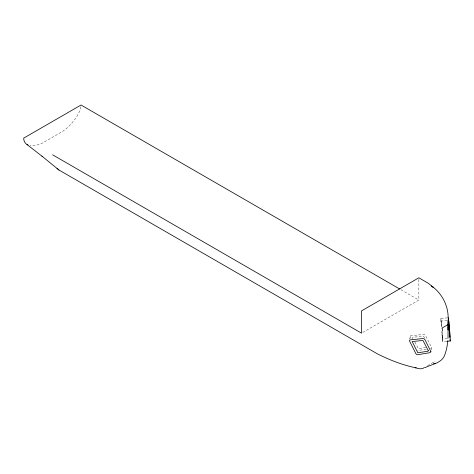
<?xml version="1.0" encoding="UTF-8"?>
<svg xmlns="http://www.w3.org/2000/svg" width="474" height="474" viewBox="0 0 474 474"><rect width="100%" height="100%" fill="white"/><g stroke="black" fill="none" stroke-linecap="round" stroke-linejoin="round"><path stroke-width="0.36" stroke-dasharray="2.37 1.78" d="M431.216 349.871L431.405 347.246L425.427 335.402L424.633 334.668L423.495 334.443L410.632 335.788L410.051 336.386L409.678 339.129M410.051 336.386L411.1 338.863M424.574 338.015L423.815 336.57L423.134 336.232L413.174 337.221L412.759 337.844M447.343 338.703L442.586 339.034L442.189 332.108M446.887 341.316L442.811 341.6L442.254 331.8M447.598 317.87L440.808 318.35L441.407 328.618M447.16 320.631L441.045 321.058L441.057 321.502M412.522 338.928L412.712 337.559M80.9 106.846L79.822 110.88L76.296 117.558L70.816 124.372L66.342 128.661L62.438 131.511L42.299 143.142L36.089 145.352L30.075 145.589M431.494 347.815L430.611 348.544M362.782 332.416L418.844 300.054L418.844 279.37M427.572 365.679L435.108 361.324M425.735 347.596L418.37 348.639L414.72 341.76M426.304 349.261L417.659 350.529M440.808 318.35L441.987 327.368M400.897 289.691L418.844 300.054M442.586 339.034L441.851 334.514M442.811 341.6L441.578 331.504M441.057 321.064L441.833 326.361"/><path stroke-width="0.71" d="M448.214 321.331L448.185 329.975L448.185 319.648L448.001 338.24M448.185 329.975L448.286 327.22M447.563 341.262L450.3 340.948L449.281 324.228L448.291 317.835L448.392 320.151M447.817 340.658C447.296 346.127 446.253 351.625 444.014 356.673C440.364 363.445 431.435 364.382 425.077 367.658M450.282 341.073L450.027 339.692M448.155 318.007C448.274 305.386 441.845 293.335 431.624 285.994L433.254 287.345L428.478 283.363L418.844 277.8L361.508 310.903L361.508 333.157L52.608 154.814M424.431 367.492C421.676 369.91 418.175 368.499 415.129 367.617L416.125 367.865C402.657 365.152 389.782 360.021 377.517 353.93L58.983 170.024L41.931 156.118M435.322 363.576L434.03 363.499L433.272 362.877M399.618 288.95L81.036 105.021L23.7 138.124C23.617 140.985 25.169 143.983 27.972 144.973M27.024 144.54L42.447 156.544M58.983 170.024L57.052 168.43L57.348 168.685M449.536 335.622L449.79 337.044M448.647 321.307L448.878 322.723M449.216 324.856L450.01 337.328M448.173 327.919A4.017 2.323 -60 0 0 448.297 326.888L448.297 324.441L442.432 327.824L442.432 330.277A4.017 2.323 -60 0 0 442.556 331.166M428.336 350.754L427.892 351.258L417.813 352.757L412.202 341.547L422.956 340.456L428.336 350.754M430.937 351.643L430.048 352.662L417.837 354.682L416.735 354.516L415.959 353.817L409.577 341.067L409.595 340.249L410.407 339.828L422.932 338.56L424.07 338.78L424.864 339.514L430.937 351.643"/></g></svg>
